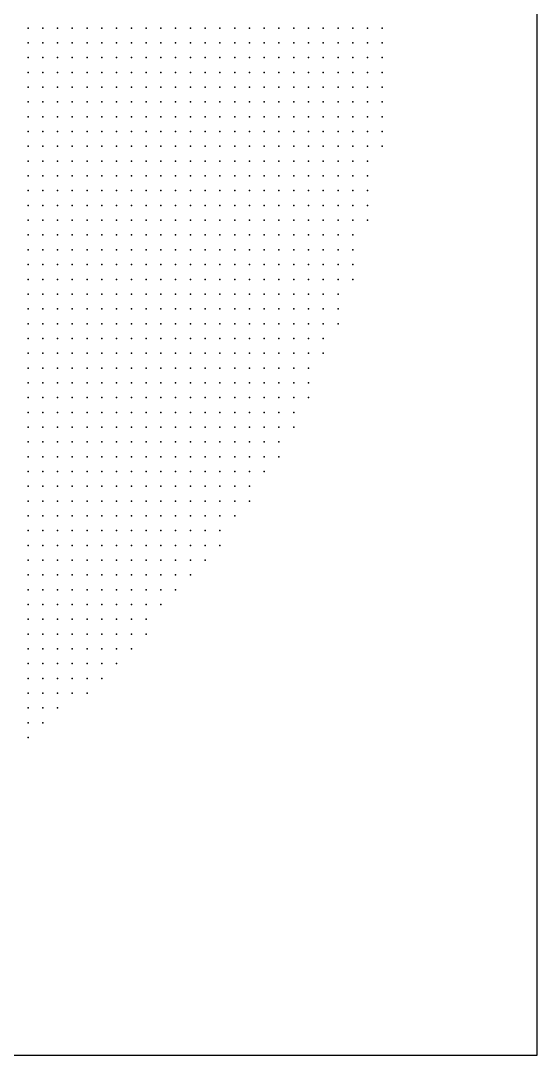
# Model space of a CAD drawing. Header units: millimetres. Extents: x 2848 to 6961, y 1568 to 7914.
# Drawn here: x 4453.3 to 4488.3, y 1580.3 to 1650.3 of the extents above; entities that cross this region are included whole.
import ezdxf

# ---------------------------------------------------------------- set-up
doc = ezdxf.new("R2010")
doc.units = ezdxf.units.MM
doc.header["$PDSIZE"] = -2

msp = doc.modelspace()

# ---------------------------------------------------------------- linework, layer by layer
msp.add_lwpolyline([(4348.282, 1580.289), (4488.282, 1580.289), (4488.282, 1720.289), (4348.282, 1720.289)], close=True)
at = {"color": 142, "true_color": 0x1a84d0}
for p in [(4453.782, 1649.789), (4454.782, 1649.789), (4455.782, 1649.789), (4456.782, 1649.789), (4457.782, 1649.789), (4458.782, 1649.789), (4459.782, 1649.789), (4460.782, 1649.789), (4461.782, 1649.789), (4462.782, 1649.789), (4463.782, 1649.789), (4464.782, 1649.789), (4465.782, 1649.789), (4466.782, 1649.789), (4467.782, 1649.789), (4468.782, 1649.789), (4469.782, 1649.789), (4470.782, 1649.789), (4471.782, 1649.789), (4472.782, 1649.789), (4473.782, 1649.789), (4474.782, 1649.789), (4475.782, 1649.789), (4476.782, 1649.789), (4477.782, 1649.789), (4453.782, 1648.789), (4454.782, 1648.789), (4455.782, 1648.789), (4456.782, 1648.789), (4457.782, 1648.789), (4458.782, 1648.789), (4459.782, 1648.789), (4460.782, 1648.789), (4461.782, 1648.789), (4462.782, 1648.789), (4463.782, 1648.789), (4464.782, 1648.789), (4465.782, 1648.789), (4466.782, 1648.789), (4467.782, 1648.789), (4468.782, 1648.789), (4469.782, 1648.789), (4470.782, 1648.789), (4471.782, 1648.789), (4472.782, 1648.789), (4473.782, 1648.789), (4474.782, 1648.789), (4475.782, 1648.789), (4476.782, 1648.789), (4477.782, 1648.789), (4453.782, 1647.789), (4454.782, 1647.789), (4455.782, 1647.789), (4456.782, 1647.789), (4457.782, 1647.789), (4458.782, 1647.789), (4459.782, 1647.789), (4460.782, 1647.789), (4461.782, 1647.789), (4462.782, 1647.789), (4463.782, 1647.789), (4464.782, 1647.789), (4465.782, 1647.789), (4466.782, 1647.789), (4467.782, 1647.789), (4468.782, 1647.789), (4469.782, 1647.789), (4470.782, 1647.789), (4471.782, 1647.789), (4472.782, 1647.789), (4473.782, 1647.789), (4474.782, 1647.789), (4475.782, 1647.789), (4476.782, 1647.789), (4477.782, 1647.789), (4453.782, 1646.789), (4454.782, 1646.789), (4455.782, 1646.789), (4456.782, 1646.789), (4457.782, 1646.789), (4458.782, 1646.789), (4459.782, 1646.789), (4460.782, 1646.789), (4461.782, 1646.789), (4462.782, 1646.789), (4463.782, 1646.789), (4464.782, 1646.789), (4465.782, 1646.789), (4466.782, 1646.789), (4467.782, 1646.789), (4468.782, 1646.789), (4469.782, 1646.789), (4470.782, 1646.789), (4471.782, 1646.789), (4472.782, 1646.789), (4473.782, 1646.789), (4474.782, 1646.789), (4475.782, 1646.789), (4476.782, 1646.789), (4477.782, 1646.789), (4453.782, 1645.789), (4454.782, 1645.789), (4455.782, 1645.789), (4456.782, 1645.789), (4457.782, 1645.789), (4458.782, 1645.789), (4459.782, 1645.789), (4460.782, 1645.789), (4461.782, 1645.789), (4462.782, 1645.789), (4463.782, 1645.789), (4464.782, 1645.789), (4465.782, 1645.789), (4466.782, 1645.789), (4467.782, 1645.789), (4468.782, 1645.789), (4469.782, 1645.789), (4470.782, 1645.789), (4471.782, 1645.789), (4472.782, 1645.789), (4473.782, 1645.789), (4474.782, 1645.789), (4475.782, 1645.789), (4476.782, 1645.789), (4477.782, 1645.789), (4453.782, 1644.789), (4454.782, 1644.789), (4455.782, 1644.789), (4456.782, 1644.789), (4457.782, 1644.789), (4458.782, 1644.789), (4459.782, 1644.789), (4460.782, 1644.789), (4461.782, 1644.789), (4462.782, 1644.789), (4463.782, 1644.789), (4464.782, 1644.789), (4465.782, 1644.789), (4466.782, 1644.789), (4467.782, 1644.789), (4468.782, 1644.789), (4469.782, 1644.789), (4470.782, 1644.789), (4471.782, 1644.789), (4472.782, 1644.789), (4473.782, 1644.789), (4474.782, 1644.789), (4475.782, 1644.789), (4476.782, 1644.789), (4477.782, 1644.789), (4453.782, 1643.789), (4454.782, 1643.789), (4455.782, 1643.789), (4456.782, 1643.789), (4457.782, 1643.789), (4458.782, 1643.789), (4459.782, 1643.789), (4460.782, 1643.789), (4461.782, 1643.789), (4462.782, 1643.789), (4463.782, 1643.789), (4464.782, 1643.789), (4465.782, 1643.789), (4466.782, 1643.789), (4467.782, 1643.789), (4468.782, 1643.789), (4469.782, 1643.789), (4470.782, 1643.789), (4471.782, 1643.789), (4472.782, 1643.789), (4473.782, 1643.789), (4474.782, 1643.789), (4475.782, 1643.789), (4476.782, 1643.789), (4477.782, 1643.789), (4453.782, 1642.789), (4454.782, 1642.789), (4455.782, 1642.789), (4456.782, 1642.789), (4457.782, 1642.789), (4458.782, 1642.789), (4459.782, 1642.789), (4460.782, 1642.789), (4461.782, 1642.789), (4462.782, 1642.789), (4463.782, 1642.789), (4464.782, 1642.789), (4465.782, 1642.789), (4466.782, 1642.789), (4467.782, 1642.789), (4468.782, 1642.789), (4469.782, 1642.789), (4470.782, 1642.789), (4471.782, 1642.789), (4472.782, 1642.789), (4473.782, 1642.789), (4474.782, 1642.789), (4475.782, 1642.789), (4476.782, 1642.789), (4477.782, 1642.789), (4453.782, 1641.789), (4454.782, 1641.789), (4455.782, 1641.789), (4456.782, 1641.789), (4457.782, 1641.789), (4458.782, 1641.789), (4459.782, 1641.789), (4460.782, 1641.789), (4461.782, 1641.789), (4462.782, 1641.789), (4463.782, 1641.789), (4464.782, 1641.789), (4465.782, 1641.789), (4466.782, 1641.789), (4467.782, 1641.789), (4468.782, 1641.789), (4469.782, 1641.789), (4470.782, 1641.789), (4471.782, 1641.789), (4472.782, 1641.789), (4473.782, 1641.789), (4474.782, 1641.789), (4475.782, 1641.789), (4476.782, 1641.789), (4477.782, 1641.789), (4453.782, 1640.789), (4454.782, 1640.789), (4455.782, 1640.789), (4456.782, 1640.789), (4457.782, 1640.789), (4458.782, 1640.789), (4459.782, 1640.789), (4460.782, 1640.789), (4461.782, 1640.789), (4462.782, 1640.789), (4463.782, 1640.789), (4464.782, 1640.789), (4465.782, 1640.789), (4466.782, 1640.789), (4467.782, 1640.789), (4468.782, 1640.789), (4469.782, 1640.789), (4470.782, 1640.789), (4471.782, 1640.789), (4472.782, 1640.789), (4473.782, 1640.789), (4474.782, 1640.789), (4475.782, 1640.789), (4476.782, 1640.789), (4453.782, 1639.789), (4454.782, 1639.789), (4455.782, 1639.789), (4456.782, 1639.789), (4457.782, 1639.789), (4458.782, 1639.789), (4459.782, 1639.789), (4460.782, 1639.789), (4461.782, 1639.789), (4462.782, 1639.789), (4463.782, 1639.789), (4464.782, 1639.789), (4465.782, 1639.789), (4466.782, 1639.789), (4467.782, 1639.789), (4468.782, 1639.789), (4469.782, 1639.789), (4470.782, 1639.789), (4471.782, 1639.789), (4472.782, 1639.789), (4473.782, 1639.789), (4474.782, 1639.789), (4475.782, 1639.789), (4476.782, 1639.789), (4453.782, 1638.789), (4454.782, 1638.789), (4455.782, 1638.789), (4456.782, 1638.789), (4457.782, 1638.789), (4458.782, 1638.789), (4459.782, 1638.789), (4460.782, 1638.789), (4461.782, 1638.789), (4462.782, 1638.789), (4463.782, 1638.789), (4464.782, 1638.789), (4465.782, 1638.789), (4466.782, 1638.789), (4467.782, 1638.789), (4468.782, 1638.789), (4469.782, 1638.789), (4470.782, 1638.789), (4471.782, 1638.789), (4472.782, 1638.789), (4473.782, 1638.789), (4474.782, 1638.789), (4475.782, 1638.789), (4476.782, 1638.789), (4453.782, 1637.789), (4454.782, 1637.789), (4455.782, 1637.789), (4456.782, 1637.789), (4457.782, 1637.789), (4458.782, 1637.789), (4459.782, 1637.789), (4460.782, 1637.789), (4461.782, 1637.789), (4462.782, 1637.789), (4463.782, 1637.789), (4464.782, 1637.789), (4465.782, 1637.789), (4466.782, 1637.789), (4467.782, 1637.789), (4468.782, 1637.789), (4469.782, 1637.789), (4470.782, 1637.789), (4471.782, 1637.789), (4472.782, 1637.789), (4473.782, 1637.789), (4474.782, 1637.789), (4475.782, 1637.789), (4476.782, 1637.789), (4453.782, 1636.789), (4454.782, 1636.789), (4455.782, 1636.789), (4456.782, 1636.789), (4457.782, 1636.789), (4458.782, 1636.789), (4459.782, 1636.789), (4460.782, 1636.789), (4461.782, 1636.789), (4462.782, 1636.789), (4463.782, 1636.789), (4464.782, 1636.789), (4465.782, 1636.789), (4466.782, 1636.789), (4467.782, 1636.789), (4468.782, 1636.789), (4469.782, 1636.789), (4470.782, 1636.789), (4471.782, 1636.789), (4472.782, 1636.789), (4473.782, 1636.789), (4474.782, 1636.789), (4475.782, 1636.789), (4476.782, 1636.789), (4453.782, 1635.789), (4454.782, 1635.789), (4455.782, 1635.789), (4456.782, 1635.789), (4457.782, 1635.789), (4458.782, 1635.789), (4459.782, 1635.789), (4460.782, 1635.789), (4461.782, 1635.789), (4462.782, 1635.789), (4463.782, 1635.789), (4464.782, 1635.789), (4465.782, 1635.789), (4466.782, 1635.789), (4467.782, 1635.789), (4468.782, 1635.789), (4469.782, 1635.789), (4470.782, 1635.789), (4471.782, 1635.789), (4472.782, 1635.789), (4473.782, 1635.789), (4474.782, 1635.789), (4475.782, 1635.789), (4453.782, 1634.789), (4454.782, 1634.789), (4455.782, 1634.789), (4456.782, 1634.789), (4457.782, 1634.789), (4458.782, 1634.789), (4459.782, 1634.789), (4460.782, 1634.789), (4461.782, 1634.789), (4462.782, 1634.789), (4463.782, 1634.789), (4464.782, 1634.789), (4465.782, 1634.789), (4466.782, 1634.789), (4467.782, 1634.789), (4468.782, 1634.789), (4469.782, 1634.789), (4470.782, 1634.789), (4471.782, 1634.789), (4472.782, 1634.789), (4473.782, 1634.789), (4474.782, 1634.789), (4475.782, 1634.789), (4453.782, 1633.789), (4454.782, 1633.789), (4455.782, 1633.789), (4456.782, 1633.789), (4457.782, 1633.789), (4458.782, 1633.789), (4459.782, 1633.789), (4460.782, 1633.789), (4461.782, 1633.789), (4462.782, 1633.789), (4463.782, 1633.789), (4464.782, 1633.789), (4465.782, 1633.789), (4466.782, 1633.789), (4467.782, 1633.789), (4468.782, 1633.789), (4469.782, 1633.789), (4470.782, 1633.789), (4471.782, 1633.789), (4472.782, 1633.789), (4473.782, 1633.789), (4474.782, 1633.789), (4475.782, 1633.789), (4453.782, 1632.789), (4454.782, 1632.789), (4455.782, 1632.789), (4456.782, 1632.789), (4457.782, 1632.789), (4458.782, 1632.789), (4459.782, 1632.789), (4460.782, 1632.789), (4461.782, 1632.789), (4462.782, 1632.789), (4463.782, 1632.789), (4464.782, 1632.789), (4465.782, 1632.789), (4466.782, 1632.789), (4467.782, 1632.789), (4468.782, 1632.789), (4469.782, 1632.789), (4470.782, 1632.789), (4471.782, 1632.789), (4472.782, 1632.789), (4473.782, 1632.789), (4474.782, 1632.789), (4475.782, 1632.789), (4453.782, 1631.789), (4454.782, 1631.789), (4455.782, 1631.789), (4456.782, 1631.789), (4457.782, 1631.789), (4458.782, 1631.789), (4459.782, 1631.789), (4460.782, 1631.789), (4461.782, 1631.789), (4462.782, 1631.789), (4463.782, 1631.789), (4464.782, 1631.789), (4465.782, 1631.789), (4466.782, 1631.789), (4467.782, 1631.789), (4468.782, 1631.789), (4469.782, 1631.789), (4470.782, 1631.789), (4471.782, 1631.789), (4472.782, 1631.789), (4473.782, 1631.789), (4474.782, 1631.789), (4453.782, 1630.789), (4454.782, 1630.789), (4455.782, 1630.789), (4456.782, 1630.789), (4457.782, 1630.789), (4458.782, 1630.789), (4459.782, 1630.789), (4460.782, 1630.789), (4461.782, 1630.789), (4462.782, 1630.789), (4463.782, 1630.789), (4464.782, 1630.789), (4465.782, 1630.789), (4466.782, 1630.789), (4467.782, 1630.789), (4468.782, 1630.789), (4469.782, 1630.789), (4470.782, 1630.789), (4471.782, 1630.789), (4472.782, 1630.789), (4473.782, 1630.789), (4474.782, 1630.789), (4453.782, 1629.789), (4454.782, 1629.789), (4455.782, 1629.789), (4456.782, 1629.789), (4457.782, 1629.789), (4458.782, 1629.789), (4459.782, 1629.789), (4460.782, 1629.789), (4461.782, 1629.789), (4462.782, 1629.789), (4463.782, 1629.789), (4464.782, 1629.789), (4465.782, 1629.789), (4466.782, 1629.789), (4467.782, 1629.789), (4468.782, 1629.789), (4469.782, 1629.789), (4470.782, 1629.789), (4471.782, 1629.789), (4472.782, 1629.789), (4473.782, 1629.789), (4474.782, 1629.789), (4453.782, 1628.789), (4454.782, 1628.789), (4455.782, 1628.789), (4456.782, 1628.789), (4457.782, 1628.789), (4458.782, 1628.789), (4459.782, 1628.789), (4460.782, 1628.789), (4461.782, 1628.789), (4462.782, 1628.789), (4463.782, 1628.789), (4464.782, 1628.789), (4465.782, 1628.789), (4466.782, 1628.789), (4467.782, 1628.789), (4468.782, 1628.789), (4469.782, 1628.789), (4470.782, 1628.789), (4471.782, 1628.789), (4472.782, 1628.789), (4473.782, 1628.789), (4453.782, 1627.789), (4454.782, 1627.789), (4455.782, 1627.789), (4456.782, 1627.789), (4457.782, 1627.789), (4458.782, 1627.789), (4459.782, 1627.789), (4460.782, 1627.789), (4461.782, 1627.789), (4462.782, 1627.789), (4463.782, 1627.789), (4464.782, 1627.789), (4465.782, 1627.789), (4466.782, 1627.789), (4467.782, 1627.789), (4468.782, 1627.789), (4469.782, 1627.789), (4470.782, 1627.789), (4471.782, 1627.789), (4472.782, 1627.789), (4473.782, 1627.789), (4453.782, 1626.789), (4454.782, 1626.789), (4455.782, 1626.789), (4456.782, 1626.789), (4457.782, 1626.789), (4458.782, 1626.789), (4459.782, 1626.789), (4460.782, 1626.789), (4461.782, 1626.789), (4462.782, 1626.789), (4463.782, 1626.789), (4464.782, 1626.789), (4465.782, 1626.789), (4466.782, 1626.789), (4467.782, 1626.789), (4468.782, 1626.789), (4469.782, 1626.789), (4470.782, 1626.789), (4471.782, 1626.789), (4472.782, 1626.789), (4453.782, 1625.789), (4454.782, 1625.789), (4455.782, 1625.789), (4456.782, 1625.789), (4457.782, 1625.789), (4458.782, 1625.789), (4459.782, 1625.789), (4460.782, 1625.789), (4461.782, 1625.789), (4462.782, 1625.789), (4463.782, 1625.789), (4464.782, 1625.789), (4465.782, 1625.789), (4466.782, 1625.789), (4467.782, 1625.789), (4468.782, 1625.789), (4469.782, 1625.789), (4470.782, 1625.789), (4471.782, 1625.789), (4472.782, 1625.789), (4453.782, 1624.789), (4454.782, 1624.789), (4455.782, 1624.789), (4456.782, 1624.789), (4457.782, 1624.789), (4458.782, 1624.789), (4459.782, 1624.789), (4460.782, 1624.789), (4461.782, 1624.789), (4462.782, 1624.789), (4463.782, 1624.789), (4464.782, 1624.789), (4465.782, 1624.789), (4466.782, 1624.789), (4467.782, 1624.789), (4468.782, 1624.789), (4469.782, 1624.789), (4470.782, 1624.789), (4471.782, 1624.789), (4472.782, 1624.789), (4453.782, 1623.789), (4454.782, 1623.789), (4455.782, 1623.789), (4456.782, 1623.789), (4457.782, 1623.789), (4458.782, 1623.789), (4459.782, 1623.789), (4460.782, 1623.789), (4461.782, 1623.789), (4462.782, 1623.789), (4463.782, 1623.789), (4464.782, 1623.789), (4465.782, 1623.789), (4466.782, 1623.789), (4467.782, 1623.789), (4468.782, 1623.789), (4469.782, 1623.789), (4470.782, 1623.789), (4471.782, 1623.789), (4453.782, 1622.789), (4454.782, 1622.789), (4455.782, 1622.789), (4456.782, 1622.789), (4457.782, 1622.789), (4458.782, 1622.789), (4459.782, 1622.789), (4460.782, 1622.789), (4461.782, 1622.789), (4462.782, 1622.789), (4463.782, 1622.789), (4464.782, 1622.789), (4465.782, 1622.789), (4466.782, 1622.789), (4467.782, 1622.789), (4468.782, 1622.789), (4469.782, 1622.789), (4470.782, 1622.789), (4471.782, 1622.789), (4453.782, 1621.789), (4454.782, 1621.789), (4455.782, 1621.789), (4456.782, 1621.789), (4457.782, 1621.789), (4458.782, 1621.789), (4459.782, 1621.789), (4460.782, 1621.789), (4461.782, 1621.789), (4462.782, 1621.789), (4463.782, 1621.789), (4464.782, 1621.789), (4465.782, 1621.789), (4466.782, 1621.789), (4467.782, 1621.789), (4468.782, 1621.789), (4469.782, 1621.789), (4470.782, 1621.789), (4453.782, 1620.789), (4454.782, 1620.789), (4455.782, 1620.789), (4456.782, 1620.789), (4457.782, 1620.789), (4458.782, 1620.789), (4459.782, 1620.789), (4460.782, 1620.789), (4461.782, 1620.789), (4462.782, 1620.789), (4463.782, 1620.789), (4464.782, 1620.789), (4465.782, 1620.789), (4466.782, 1620.789), (4467.782, 1620.789), (4468.782, 1620.789), (4469.782, 1620.789), (4470.782, 1620.789), (4453.782, 1619.789), (4454.782, 1619.789), (4455.782, 1619.789), (4456.782, 1619.789), (4457.782, 1619.789), (4458.782, 1619.789), (4459.782, 1619.789), (4460.782, 1619.789), (4461.782, 1619.789), (4462.782, 1619.789), (4463.782, 1619.789), (4464.782, 1619.789), (4465.782, 1619.789), (4466.782, 1619.789), (4467.782, 1619.789), (4468.782, 1619.789), (4469.782, 1619.789), (4453.782, 1618.789), (4454.782, 1618.789), (4455.782, 1618.789), (4456.782, 1618.789), (4457.782, 1618.789), (4458.782, 1618.789), (4459.782, 1618.789), (4460.782, 1618.789), (4461.782, 1618.789), (4462.782, 1618.789), (4463.782, 1618.789), (4464.782, 1618.789), (4465.782, 1618.789), (4466.782, 1618.789), (4467.782, 1618.789), (4468.782, 1618.789), (4453.782, 1617.789), (4454.782, 1617.789), (4455.782, 1617.789), (4456.782, 1617.789), (4457.782, 1617.789), (4458.782, 1617.789), (4459.782, 1617.789), (4460.782, 1617.789), (4461.782, 1617.789), (4462.782, 1617.789), (4463.782, 1617.789), (4464.782, 1617.789), (4465.782, 1617.789), (4466.782, 1617.789), (4467.782, 1617.789), (4468.782, 1617.789), (4453.782, 1616.789), (4454.782, 1616.789), (4455.782, 1616.789), (4456.782, 1616.789), (4457.782, 1616.789), (4458.782, 1616.789), (4459.782, 1616.789), (4460.782, 1616.789), (4461.782, 1616.789), (4462.782, 1616.789), (4463.782, 1616.789), (4464.782, 1616.789), (4465.782, 1616.789), (4466.782, 1616.789), (4467.782, 1616.789), (4453.782, 1615.789), (4454.782, 1615.789), (4455.782, 1615.789), (4456.782, 1615.789), (4457.782, 1615.789), (4458.782, 1615.789), (4459.782, 1615.789), (4460.782, 1615.789), (4461.782, 1615.789), (4462.782, 1615.789), (4463.782, 1615.789), (4464.782, 1615.789), (4465.782, 1615.789), (4466.782, 1615.789), (4453.782, 1614.789), (4454.782, 1614.789), (4455.782, 1614.789), (4456.782, 1614.789), (4457.782, 1614.789), (4458.782, 1614.789), (4459.782, 1614.789), (4460.782, 1614.789), (4461.782, 1614.789), (4462.782, 1614.789), (4463.782, 1614.789), (4464.782, 1614.789), (4465.782, 1614.789), (4466.782, 1614.789), (4453.782, 1613.789), (4454.782, 1613.789), (4455.782, 1613.789), (4456.782, 1613.789), (4457.782, 1613.789), (4458.782, 1613.789), (4459.782, 1613.789), (4460.782, 1613.789), (4461.782, 1613.789), (4462.782, 1613.789), (4463.782, 1613.789), (4464.782, 1613.789), (4465.782, 1613.789), (4453.782, 1612.789), (4454.782, 1612.789), (4455.782, 1612.789), (4456.782, 1612.789), (4457.782, 1612.789), (4458.782, 1612.789), (4459.782, 1612.789), (4460.782, 1612.789), (4461.782, 1612.789), (4462.782, 1612.789), (4463.782, 1612.789), (4464.782, 1612.789), (4453.782, 1611.789), (4454.782, 1611.789), (4455.782, 1611.789), (4456.782, 1611.789), (4457.782, 1611.789), (4458.782, 1611.789), (4459.782, 1611.789), (4460.782, 1611.789), (4461.782, 1611.789), (4462.782, 1611.789), (4463.782, 1611.789), (4453.782, 1610.789), (4454.782, 1610.789), (4455.782, 1610.789), (4456.782, 1610.789), (4457.782, 1610.789), (4458.782, 1610.789), (4459.782, 1610.789), (4460.782, 1610.789), (4461.782, 1610.789), (4462.782, 1610.789), (4453.782, 1609.789), (4454.782, 1609.789), (4455.782, 1609.789), (4456.782, 1609.789), (4457.782, 1609.789), (4458.782, 1609.789), (4459.782, 1609.789), (4460.782, 1609.789), (4461.782, 1609.789), (4453.782, 1608.789), (4454.782, 1608.789), (4455.782, 1608.789), (4456.782, 1608.789), (4457.782, 1608.789), (4458.782, 1608.789), (4459.782, 1608.789), (4460.782, 1608.789), (4461.782, 1608.789), (4453.782, 1607.789), (4454.782, 1607.789), (4455.782, 1607.789), (4456.782, 1607.789), (4457.782, 1607.789), (4458.782, 1607.789), (4459.782, 1607.789), (4460.782, 1607.789), (4453.782, 1606.789), (4454.782, 1606.789), (4455.782, 1606.789), (4456.782, 1606.789), (4457.782, 1606.789), (4458.782, 1606.789), (4459.782, 1606.789), (4453.782, 1605.789), (4454.782, 1605.789), (4455.782, 1605.789), (4456.782, 1605.789), (4457.782, 1605.789), (4458.782, 1605.789), (4453.782, 1604.789), (4454.782, 1604.789), (4455.782, 1604.789), (4456.782, 1604.789), (4457.782, 1604.789), (4453.782, 1603.789), (4454.782, 1603.789), (4455.782, 1603.789), (4453.782, 1602.789), (4454.782, 1602.789), (4453.782, 1601.789)]:
    msp.add_point(p, dxfattribs=at)

doc.saveas('drawing.dxf')
